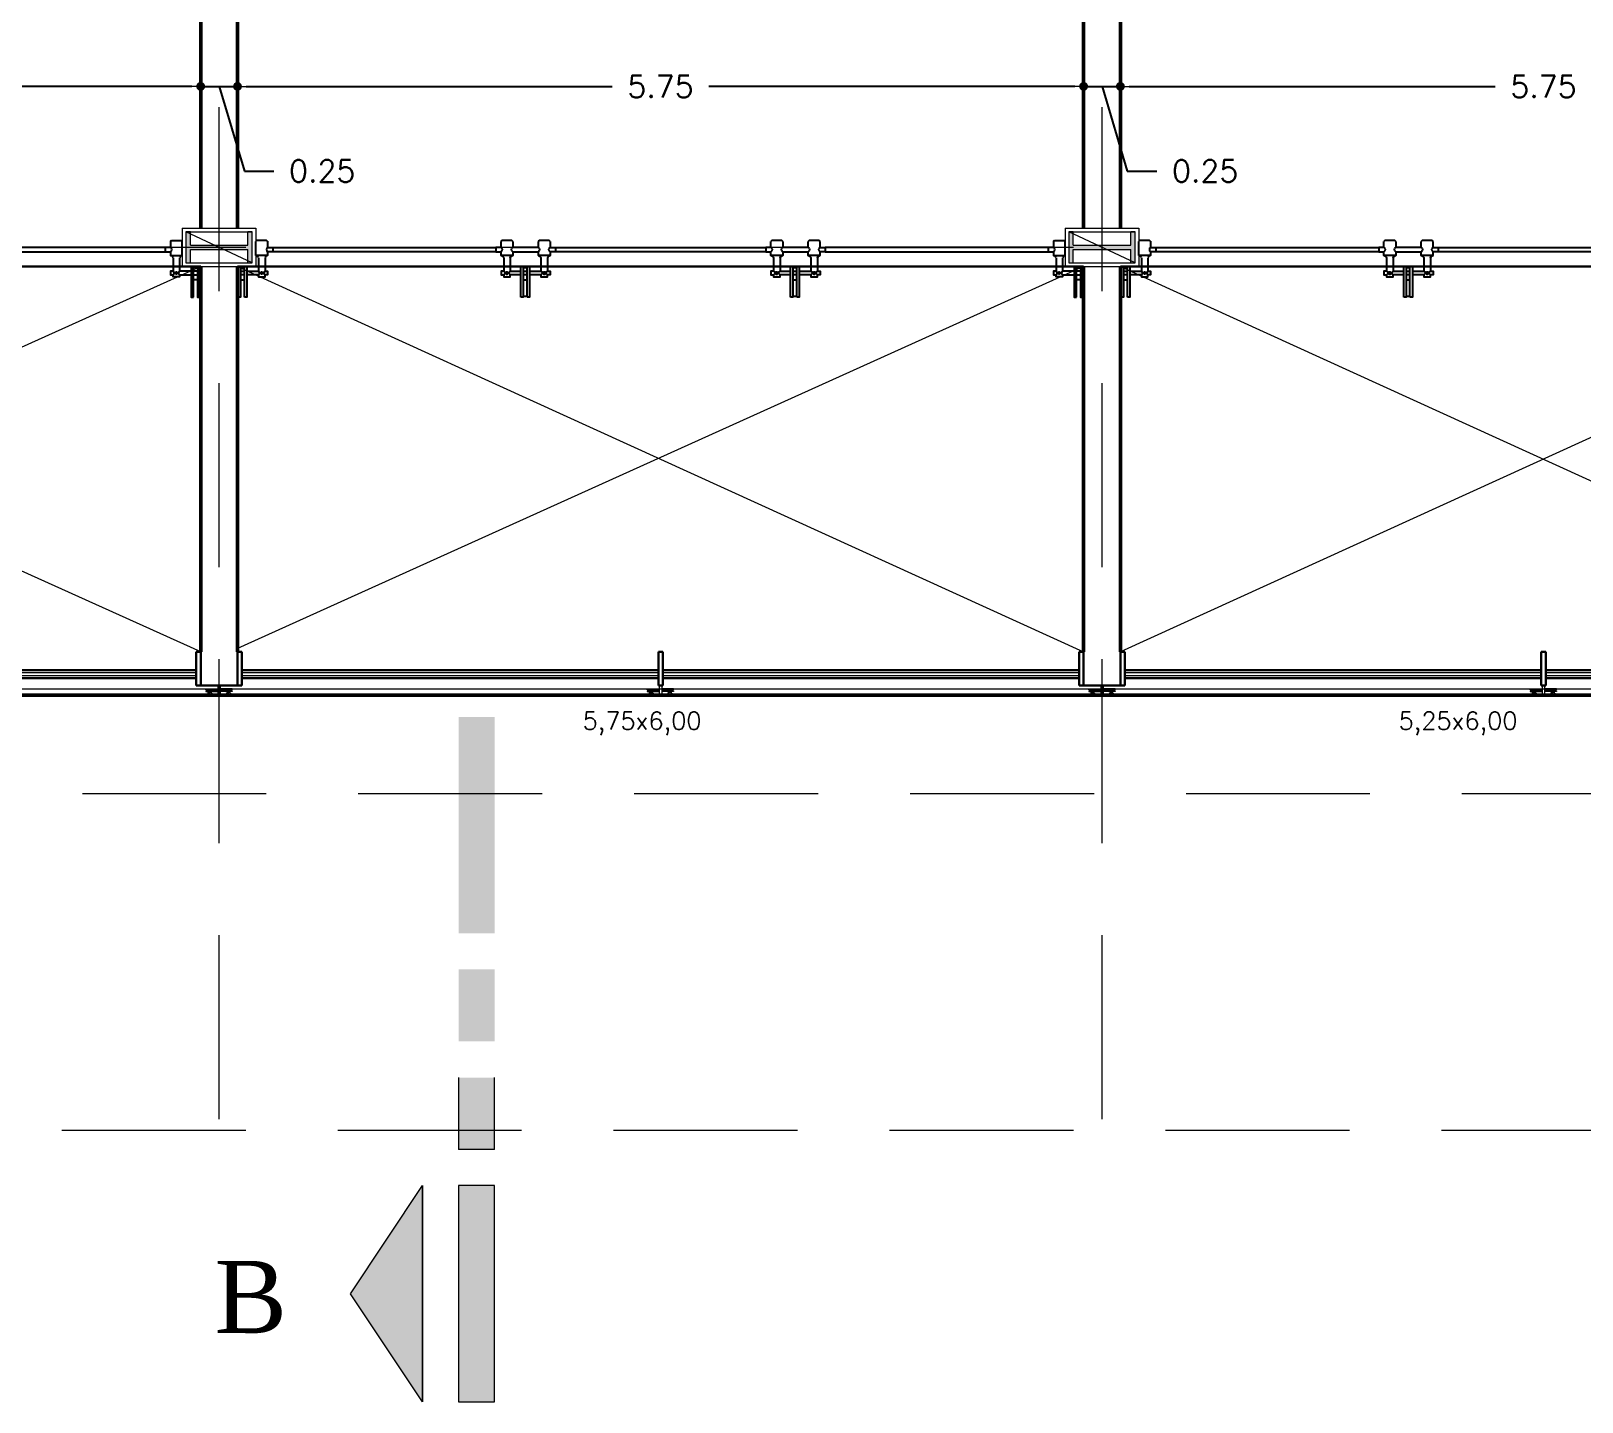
# Model space of a CAD drawing. Header units: millimetres. Extents: x 705 to 840, y 133 to 501.
# Drawn here: x 739.91 to 750.45, y 177.15 to 186.46 of the extents above; entities that cross this region are included whole.
import ezdxf

# ---------------------------------------------------------------- set-up
doc = ezdxf.new("R2010")
doc.units = ezdxf.units.MM
doc.header["$LTSCALE"] = 10
for name, pattern in [('ACAD_ISO03W100', [30, 12, -18]), ('BORDERX2', [3.5, 1, -0.5, 1, -0.5, 0, -0.5]), ('DASHED2', [0.375, 0.25, -0.125])]:
    doc.linetypes.add(name, pattern=pattern)
doc.layers.get('0').update_dxf_attribs({"color": 90})
for name, color, linetype, lineweight in [('CINZA', 252, 'Continuous', 13), ('HACHT', 90, 'Continuous', 9), ('linha estutura', 252, 'Continuous', 13), ('PAREDES 2', 50, 'Continuous', 50), ('Pilares', 16, 'Continuous', 20), ('pn 02', 16, 'Continuous', 20), ('PN-01', 90, 'Continuous', 13), ('PN-03', 180, 'Continuous', 30), ('recuos', 16, 'Continuous', 20), ('texto', 16, 'Continuous', 20)]:
    doc.layers.add(name, color=color, linetype=linetype, lineweight=lineweight)
for name, color, linetype in [('EJE', 5, 'ACAD_ISO03W100'), ('ESCALERA', 90, 'Continuous'), ('VIDRO', 140, 'Continuous')]:
    doc.layers.add(name, color=color, linetype=linetype)
doc.styles.get("Standard").update_dxf_attribs({"font": 'simplex.shx'})
doc.dimstyles.new('1-100', dxfattribs={"dimtxt": 0.15, "dimasz": 0.06, "dimexe": 0.2, "dimexo": 0.1, "dimgap": 0.1, "dimtad": 0, "dimzin": 0, "dimdsep": 46, "dimtxsty": 'Standard', "dimblk": 'DOT', "dimcen": 0.09, "dimclrd": 90, "dimclre": 90, "dimclrt": 16, "dimadec": 0, "dimazin": 0, "dimtfac": 1, "dimtofl": 0, "dimtmove": 0, "dimatfit": 3, "dimldrblk": 'DOT', "dimfxl": 0, "dimtolj": 1, "dimtzin": 0, "dimarcsym": 0})

# ---------------------------------------------------------------- blocks, each defined once
blk = doc.blocks.new('peitoril1')
at = {"layer": 'EJE', "linetype": 'BORDERX2', "ltscale": 0.001}
for points in [[(0.017, -0.032), (-0.01, -0.032)], [(-0.01, -0.058), (0.017, -0.058)]]:
    blk.add_lwpolyline(points, dxfattribs=at)
for centre in [(-0.127, -0.046), (0.128, -0.046)]:
    blk.add_circle(centre, 0.00762, dxfattribs=at)
at = {"layer": 'ESCALERA'}
for p, q in [((-0.087, 0.129), (0.087, 0.129)), ((0.087, 0.098), (-0.087, 0.098))]:
    blk.add_line(p, q, dxfattribs=at)
for points in [[(-0.167, 0.129), (-0.202, 0.129), (-0.202, 0.098), (-0.167, 0.098)], [(-0.166, 0.17), (-0.16, 0.176)], [(-0.166, 0.17), (-0.166, 0.129)], [(-0.16, 0.176), (-0.135, 0.176)], [(-0.135, 0.176), (-0.093, 0.176)], [(-0.093, 0.176), (-0.087, 0.17)], [(-0.087, 0.129), (-0.087, 0.17)], [(0.087, 0.17), (0.093, 0.176)], [(0.087, 0.17), (0.087, 0.129)], [(0.093, 0.176), (0.119, 0.176)], [(0.119, 0.176), (0.161, 0.176)], [(0.161, 0.176), (0.167, 0.17)], [(0.167, 0.129), (0.167, 0.17)], [(0.167, 0.129), (0.202, 0.129), (0.202, 0.098), (0.167, 0.098)], [(-0.166, 0.099), (-0.166, 0.073), (-0.135, 0.073)], [(-0.166, 0.073), (-0.087, 0.073), (-0.087, 0.098)], [(-0.149, 0.059), (-0.149, -0.032)], [(-0.104, 0.059), (-0.104, -0.032)], [(0.104, 0), (-0.104, 0)], [(0.087, 0.073), (0.167, 0.073), (0.167, 0.098)], [(0.087, 0.098), (0.087, 0.073), (0.119, 0.073)], [(0.104, 0.059), (0.104, -0.032)], [(0.149, 0.059), (0.149, -0.032)], [(-0.149, -0.032), (-0.167, -0.032), (-0.167, -0.058), (-0.149, -0.058)], [(-0.104, -0.058), (-0.104, -0.071), (-0.149, -0.071), (-0.149, -0.058)], [(-0.026, -0.032), (-0.104, -0.032)], [(-0.104, -0.058), (-0.026, -0.058)], [(0.017, -0.008), (-0.01, -0.008)], [(0.017, -0.092), (-0.01, -0.092)], [(0.104, -0.032), (0.033, -0.032)], [(0.033, -0.058), (0.105, -0.058)], [(0.149, -0.058), (0.149, -0.071), (0.105, -0.071), (0.105, -0.058)], [(0.149, -0.032), (0.167, -0.032), (0.167, -0.058), (0.149, -0.058)], [(0.017, -0.202), (-0.01, -0.202)]]:
    blk.add_lwpolyline(points, dxfattribs=at)
for points in [[(-0.01, -0.21), (-0.01, 0), (-0.026, 0), (-0.026, -0.21)], [(0.033, -0.21), (0.033, 0), (0.017, 0), (0.017, -0.21)]]:
    blk.add_lwpolyline(points, close=True, dxfattribs=at)
for centre, radius, start, end in [((-0.177, 0.114), 0.0183, 303.7221, 56.3197), ((-0.077, 0.114), 0.0183, 123.6803, 236.2779), ((0.077, 0.114), 0.0183, 303.7221, 56.3197), ((0.177, 0.114), 0.0183, 123.6803, 236.2779), ((-0.172, 0.049), 0.0247, 22.7593, 77.2542), ((-0.081, 0.048), 0.0255, 102.7579, 156.0181), ((0.082, 0.049), 0.0247, 22.7593, 77.2542), ((0.172, 0.048), 0.0255, 102.7579, 156.0181), ((-0.155, -0.045), 0.0142, 296.1431, 64.1119), ((-0.098, -0.045), 0.0142, 115.274, 244.6765), ((0.098, -0.045), 0.0142, 296.1431, 64.1119), ((0.155, -0.045), 0.0142, 115.274, 244.6765)]:
    blk.add_arc(centre, radius, start, end, dxfattribs=at)
blk = doc.blocks.new('_DOT')
at = {"color": 0, "linetype": 'ByBlock'}
blk.add_line((-0.5, 0), (-1, 0), dxfattribs=at)
at = {"color": 0, "linetype": 'ByBlock', "const_width": 0.5}
blk.add_lwpolyline([(-0.25, 0, 1), (0.25, 0, 1)], format="xyb", close=True, dxfattribs=at)
blk = doc.blocks.new('*D64')
at = {"layer": 'linha estutura', "color": 90, "lineweight": -2}
for p, q in [((735.316, 186.187), (735.316, 186.287)), ((735.376, 186.087), (737.862, 186.087)), ((741.006, 186.087), (738.519, 186.087)), ((741.066, 185.987), (741.066, 185.887))]:
    blk.add_line(p, q, dxfattribs=at)
at = {"layer": 'linha estutura', "color": 90, "lineweight": -2, "xscale": 0.06, "yscale": 0.06, "zscale": 0.06, "rotation": 180}
blk.add_blockref('_DOT', (735.316, 186.087), dxfattribs=at)
at = {"layer": 'linha estutura', "color": 90, "lineweight": -2, "xscale": 0.06, "yscale": 0.06, "zscale": 0.06}
blk.add_blockref('_DOT', (741.066, 186.087), dxfattribs=at)
at = {"layer": 'linha estutura', "color": 16, "insert": (738.191, 186.087), "char_height": 0.15, "attachment_point": 5}
blk.add_mtext('\\A1;5.75', dxfattribs=at)
blk = doc.blocks.new('*D65')
at = {"layer": 'linha estutura', "color": 90, "lineweight": -2}
for p, q in [((741.006, 186.087), (740.946, 186.087)), ((741.066, 186.087), (741.316, 186.087)), ((741.191, 186.087), (741.363, 185.512)), ((741.376, 186.087), (741.436, 186.087)), ((741.066, 185.987), (741.066, 185.887)), ((741.316, 185.987), (741.316, 185.887)), ((741.363, 185.512), (741.563, 185.512))]:
    blk.add_line(p, q, dxfattribs=at)
at = {"layer": 'linha estutura', "color": 90, "lineweight": -2, "xscale": 0.06, "yscale": 0.06, "zscale": 0.06}
blk.add_blockref('_DOT', (741.066, 186.087), dxfattribs=at)
at = {"layer": 'linha estutura', "color": 90, "lineweight": -2, "xscale": 0.06, "yscale": 0.06, "zscale": 0.06, "rotation": 180}
blk.add_blockref('_DOT', (741.316, 186.087), dxfattribs=at)
at = {"layer": 'linha estutura', "color": 16, "insert": (741.892, 185.512), "char_height": 0.15, "attachment_point": 5}
blk.add_mtext('\\A1;0.25', dxfattribs=at)
blk = doc.blocks.new('*D66')
at = {"layer": 'linha estutura', "color": 90, "lineweight": -2}
for p, q in [((741.376, 186.087), (743.862, 186.087)), ((747.006, 186.087), (744.519, 186.087)), ((741.316, 185.987), (741.316, 185.887)), ((747.066, 185.987), (747.066, 185.887))]:
    blk.add_line(p, q, dxfattribs=at)
at = {"layer": 'linha estutura', "color": 90, "lineweight": -2, "xscale": 0.06, "yscale": 0.06, "zscale": 0.06, "rotation": 180}
blk.add_blockref('_DOT', (741.316, 186.087), dxfattribs=at)
at = {"layer": 'linha estutura', "color": 90, "lineweight": -2, "xscale": 0.06, "yscale": 0.06, "zscale": 0.06}
blk.add_blockref('_DOT', (747.066, 186.087), dxfattribs=at)
at = {"layer": 'linha estutura', "color": 16, "insert": (744.191, 186.087), "char_height": 0.15, "attachment_point": 5}
blk.add_mtext('\\A1;5.75', dxfattribs=at)
blk = doc.blocks.new('*D67')
at = {"layer": 'linha estutura', "color": 90, "lineweight": -2}
for p, q in [((747.006, 186.087), (746.946, 186.087)), ((747.066, 186.087), (747.316, 186.087)), ((747.191, 186.087), (747.363, 185.512)), ((747.376, 186.087), (747.436, 186.087)), ((747.066, 185.987), (747.066, 185.887)), ((747.316, 185.987), (747.316, 185.887)), ((747.363, 185.512), (747.563, 185.512))]:
    blk.add_line(p, q, dxfattribs=at)
at = {"layer": 'linha estutura', "color": 90, "lineweight": -2, "xscale": 0.06, "yscale": 0.06, "zscale": 0.06}
blk.add_blockref('_DOT', (747.066, 186.087), dxfattribs=at)
at = {"layer": 'linha estutura', "color": 90, "lineweight": -2, "xscale": 0.06, "yscale": 0.06, "zscale": 0.06, "rotation": 180}
blk.add_blockref('_DOT', (747.316, 186.087), dxfattribs=at)
at = {"layer": 'linha estutura', "color": 16, "insert": (747.892, 185.512), "char_height": 0.15, "attachment_point": 5}
blk.add_mtext('\\A1;0.25', dxfattribs=at)
blk = doc.blocks.new('*D68')
at = {"layer": 'linha estutura', "color": 90, "lineweight": -2}
for p, q in [((753.066, 186.187), (753.066, 186.287)), ((747.376, 186.087), (749.862, 186.087)), ((753.006, 186.087), (750.519, 186.087)), ((747.316, 185.987), (747.316, 185.887))]:
    blk.add_line(p, q, dxfattribs=at)
at = {"layer": 'linha estutura', "color": 90, "lineweight": -2, "xscale": 0.06, "yscale": 0.06, "zscale": 0.06, "rotation": 180}
blk.add_blockref('_DOT', (747.316, 186.087), dxfattribs=at)
at = {"layer": 'linha estutura', "color": 90, "lineweight": -2, "xscale": 0.06, "yscale": 0.06, "zscale": 0.06}
blk.add_blockref('_DOT', (753.066, 186.087), dxfattribs=at)
at = {"layer": 'linha estutura', "color": 16, "insert": (750.191, 186.087), "char_height": 0.15, "attachment_point": 5}
blk.add_mtext('\\A1;5.75', dxfattribs=at)

msp = doc.modelspace()

# ---------------------------------------------------------------- hatches: boundary and pattern name
at = {"layer": 'Pilares'}
for points in [[(740.966, 185.099), (740.966, 184.889), (740.996, 184.889), (740.996, 184.979), (741.386, 184.979), (741.386, 184.889), (741.416, 184.889), (741.416, 185.099), (741.386, 185.099), (741.386, 185.009), (740.996, 185.009), (740.996, 185.099)], [(746.966, 185.099), (746.966, 184.889), (746.996, 184.889), (746.996, 184.979), (747.386, 184.979), (747.386, 184.889), (747.416, 184.889), (747.416, 185.099), (747.386, 185.099), (747.386, 185.009), (746.996, 185.009), (746.996, 185.099)]]:
    msp.add_hatch(color=256, dxfattribs=at).paths.add_polyline_path(points)
at = {"layer": 'PN-01', "ltscale": 0.05}
h = msp.add_hatch(color=256, dxfattribs=at)
h.paths.add_polyline_path([(742.083, 177.882), (742.573, 177.147), (742.573, 178.617)])
h.paths.add_polyline_path([(742.818, 178.617), (742.818, 177.147), (743.063, 177.147), (743.063, 178.617)])
h.paths.add_polyline_path([(742.818, 179.352), (742.818, 178.862), (743.063, 178.862), (743.063, 179.352)])
h.paths.add_polyline_path([(742.818, 180.087), (742.818, 179.597), (743.063, 179.597), (743.063, 180.087)])
h.paths.add_polyline_path([(742.818, 181.056), (742.818, 180.332), (743.063, 180.332), (743.063, 181.056)])
h.paths.add_polyline_path([(742.818, 181.802), (742.818, 181.056), (743.063, 181.056), (743.063, 181.802)])

# ---------------------------------------------------------------- linework, layer by layer
at = {"layer": 'CINZA'}
for p, q in [((741.036, 182.116), (738.206, 182.116)), ((741.036, 182.101), (738.206, 182.101)), ((741.036, 182.082), (738.206, 182.082)), ((741.036, 182.067), (738.206, 182.067)), ((744.176, 182.116), (741.346, 182.116)), ((744.176, 182.101), (741.346, 182.101)), ((744.176, 182.082), (741.346, 182.082)), ((744.176, 182.067), (741.346, 182.067)), ((747.036, 182.116), (744.206, 182.116)), ((747.036, 182.101), (744.206, 182.101)), ((747.036, 182.082), (744.206, 182.082)), ((747.036, 182.067), (744.206, 182.067)), ((750.176, 182.116), (747.346, 182.116)), ((750.176, 182.101), (747.346, 182.101)), ((750.176, 182.082), (747.346, 182.082)), ((750.176, 182.067), (747.346, 182.067)), ((752.536, 182.116), (750.206, 182.116)), ((752.536, 182.101), (750.206, 182.101)), ((752.536, 182.082), (750.206, 182.082)), ((752.536, 182.067), (750.206, 182.067))]:
    msp.add_line(p, q, dxfattribs=at)
at = {"layer": 'EJE', "linetype": 'BORDERX2', "ltscale": 0.001}
for points in [[(741.045, 184.832), (741.018, 184.832)], [(741.018, 184.806), (741.045, 184.806)], [(741.337, 184.832), (741.364, 184.832)], [(741.364, 184.806), (741.337, 184.806)], [(747.045, 184.832), (747.018, 184.832)], [(747.018, 184.806), (747.045, 184.806)], [(747.337, 184.832), (747.364, 184.832)], [(747.364, 184.806), (747.337, 184.806)]]:
    msp.add_lwpolyline(points, dxfattribs=at)
for centre in [(740.9, 184.819), (741.481, 184.819), (746.9, 184.819), (747.481, 184.819)]:
    msp.add_circle(centre, 0.00762, dxfattribs=at)
at = {"layer": 'ESCALERA'}
for p, q in [((740.825, 184.993), (739.31, 184.993)), ((741.556, 184.993), (743.072, 184.993)), ((743.476, 184.993), (744.905, 184.993)), ((746.825, 184.993), (745.31, 184.993)), ((747.556, 184.993), (749.072, 184.993)), ((749.476, 184.993), (750.905, 184.993)), ((739.31, 184.963), (740.825, 184.963)), ((743.072, 184.963), (741.556, 184.963)), ((744.905, 184.963), (743.476, 184.963)), ((745.31, 184.963), (746.825, 184.963)), ((749.072, 184.963), (747.556, 184.963)), ((750.905, 184.963), (749.476, 184.963))]:
    msp.add_line(p, q, dxfattribs=at)
for points in [[(740.861, 184.993), (740.825, 184.993), (740.825, 184.963), (740.861, 184.963)], [(740.861, 185.035), (740.868, 185.04)], [(740.861, 185.035), (740.861, 184.993)], [(740.868, 185.04), (740.893, 185.04)], [(740.893, 185.04), (740.935, 185.04)], [(740.941, 184.938), (740.941, 185.034)], [(741.441, 184.938), (741.441, 185.034)], [(741.489, 185.04), (741.447, 185.04)], [(741.514, 185.04), (741.489, 185.04)], [(741.52, 185.035), (741.514, 185.04)], [(741.52, 185.035), (741.52, 184.993)], [(741.521, 184.993), (741.556, 184.993), (741.556, 184.963), (741.521, 184.963)], [(746.861, 184.993), (746.825, 184.993), (746.825, 184.963), (746.861, 184.963)], [(746.861, 185.035), (746.868, 185.04)], [(746.861, 185.035), (746.861, 184.993)], [(746.868, 185.04), (746.893, 185.04)], [(746.893, 185.04), (746.935, 185.04)], [(746.941, 184.938), (746.941, 185.034)], [(747.441, 184.938), (747.441, 185.034)], [(747.489, 185.04), (747.447, 185.04)], [(747.514, 185.04), (747.489, 185.04)], [(747.52, 185.035), (747.514, 185.04)], [(747.52, 185.035), (747.52, 184.993)], [(747.521, 184.993), (747.556, 184.993), (747.556, 184.963), (747.521, 184.963)], [(740.861, 184.963), (740.861, 184.938), (740.893, 184.938)], [(740.861, 184.938), (740.941, 184.938)], [(740.879, 184.923), (740.879, 184.832)], [(740.923, 184.923), (740.923, 184.832)], [(741.52, 184.938), (741.441, 184.938)], [(741.459, 184.923), (741.459, 184.832)], [(741.52, 184.963), (741.52, 184.938), (741.489, 184.938)], [(741.503, 184.923), (741.503, 184.832)], [(746.861, 184.963), (746.861, 184.938), (746.893, 184.938)], [(746.861, 184.938), (746.941, 184.938)], [(746.879, 184.923), (746.879, 184.832)], [(746.923, 184.923), (746.923, 184.832)], [(747.52, 184.938), (747.441, 184.938)], [(747.459, 184.923), (747.459, 184.832)], [(747.52, 184.963), (747.52, 184.938), (747.489, 184.938)], [(747.503, 184.923), (747.503, 184.832)], [(740.879, 184.832), (740.861, 184.832), (740.861, 184.806), (740.879, 184.806)], [(740.923, 184.806), (740.923, 184.794), (740.879, 184.794), (740.879, 184.806)], [(741.002, 184.832), (740.923, 184.832)], [(740.923, 184.806), (741.002, 184.806)], [(741.045, 184.857), (741.018, 184.857)], [(741.045, 184.772), (741.018, 184.772)], [(741.337, 184.857), (741.364, 184.857)], [(741.337, 184.772), (741.364, 184.772)], [(741.38, 184.832), (741.459, 184.832)], [(741.459, 184.806), (741.38, 184.806)], [(741.459, 184.806), (741.459, 184.794), (741.503, 184.794), (741.503, 184.806)], [(741.503, 184.832), (741.521, 184.832), (741.521, 184.806), (741.503, 184.806)], [(746.879, 184.832), (746.861, 184.832), (746.861, 184.806), (746.879, 184.806)], [(746.923, 184.806), (746.923, 184.794), (746.879, 184.794), (746.879, 184.806)], [(747.002, 184.832), (746.923, 184.832)], [(746.923, 184.806), (747.002, 184.806)], [(747.045, 184.857), (747.018, 184.857)], [(747.045, 184.772), (747.018, 184.772)], [(747.337, 184.857), (747.364, 184.857)], [(747.337, 184.772), (747.364, 184.772)], [(747.38, 184.832), (747.459, 184.832)], [(747.459, 184.806), (747.38, 184.806)], [(747.459, 184.806), (747.459, 184.794), (747.503, 184.794), (747.503, 184.806)], [(747.503, 184.832), (747.521, 184.832), (747.521, 184.806), (747.503, 184.806)]]:
    msp.add_lwpolyline(points, dxfattribs=at)
for points in [[(741.018, 184.655), (741.018, 184.864), (741.002, 184.864), (741.002, 184.655)], [(741.061, 184.655), (741.061, 184.864), (741.045, 184.864), (741.045, 184.655)], [(741.321, 184.655), (741.321, 184.864), (741.337, 184.864), (741.337, 184.655)], [(741.364, 184.655), (741.364, 184.864), (741.38, 184.864), (741.38, 184.655)], [(747.018, 184.655), (747.018, 184.864), (747.002, 184.864), (747.002, 184.655)], [(747.061, 184.655), (747.061, 184.864), (747.045, 184.864), (747.045, 184.655)], [(747.321, 184.655), (747.321, 184.864), (747.337, 184.864), (747.337, 184.655)], [(747.364, 184.655), (747.364, 184.864), (747.38, 184.864), (747.38, 184.655)]]:
    msp.add_lwpolyline(points, close=True, dxfattribs=at)
for centre, radius, start, end in [((740.851, 184.978), 0.0183, 303.7221, 56.3197), ((741.531, 184.978), 0.0183, 123.6803, 236.2779), ((746.851, 184.978), 0.0183, 303.7221, 56.3197), ((747.531, 184.978), 0.0183, 123.6803, 236.2779), ((740.856, 184.914), 0.0247, 22.7593, 77.2542), ((740.947, 184.913), 0.0255, 102.7579, 156.0181), ((741.435, 184.913), 0.0255, 23.9819, 77.2421), ((741.526, 184.914), 0.0247, 102.7458, 157.2407), ((746.856, 184.914), 0.0247, 22.7593, 77.2542), ((746.947, 184.913), 0.0255, 102.7579, 156.0181), ((747.435, 184.913), 0.0255, 23.9819, 77.2421), ((747.526, 184.914), 0.0247, 102.7458, 157.2407), ((740.872, 184.819), 0.0142, 296.1431, 64.1119), ((740.929, 184.819), 0.0142, 115.274, 244.6765), ((741.452, 184.819), 0.0142, 295.3235, 64.726), ((741.509, 184.819), 0.0142, 115.8881, 243.8569), ((746.872, 184.819), 0.0142, 296.1431, 64.1119), ((746.929, 184.819), 0.0142, 115.274, 244.6765), ((747.452, 184.819), 0.0142, 295.3235, 64.726), ((747.509, 184.819), 0.0142, 115.8881, 243.8569)]:
    msp.add_arc(centre, radius, start, end, dxfattribs=at)
at = {"layer": 'HACHT'}
for p, q in [((741.036, 182.122), (738.206, 182.122)), ((741.036, 182.062), (738.206, 182.062)), ((744.176, 182.122), (741.346, 182.122)), ((744.176, 182.062), (741.346, 182.062)), ((747.036, 182.122), (744.206, 182.122)), ((747.036, 182.062), (744.206, 182.062)), ((750.176, 182.122), (747.346, 182.122)), ((750.176, 182.062), (747.346, 182.062)), ((752.536, 182.122), (750.206, 182.122)), ((752.536, 182.062), (750.206, 182.062)), ((741.199, 181.956), (741.182, 181.956)), ((741.182, 181.956), (741.199, 181.956)), ((744.199, 181.956), (744.182, 181.956)), ((747.199, 181.956), (747.182, 181.956)), ((747.182, 181.956), (747.199, 181.956)), ((750.199, 181.956), (750.182, 181.956))]:
    msp.add_line(p, q, dxfattribs=at)
at = {"layer": 'linha estutura', "linetype": 'DASHED2', "ltscale": 0.5}
for p, q in [((741.191, 179.07), (741.191, 208.223)), ((747.191, 179.07), (747.191, 208.223)), ((723.247, 184.994), (770.918, 184.994)), ((723.247, 178.994), (770.918, 178.994))]:
    msp.add_line(p, q, dxfattribs=at)
at = {"layer": 'PAREDES 2'}
for p, q in [((741.066, 192.869), (741.066, 185.124)), ((741.316, 192.869), (741.316, 185.124)), ((747.066, 185.124), (747.066, 188.969)), ((747.316, 185.124), (747.316, 188.969)), ((741.066, 184.864), (741.066, 182.244)), ((741.316, 184.864), (741.316, 182.244)), ((747.066, 182.244), (747.066, 184.864)), ((747.316, 182.244), (747.316, 184.864))]:
    msp.add_line(p, q, dxfattribs=at)
at = {"layer": 'Pilares'}
for p, q in [((740.941, 185.124), (740.941, 184.864)), ((740.941, 185.124), (741.441, 185.124)), ((740.966, 185.099), (741.416, 185.099)), ((741.416, 184.889), (740.966, 185.099)), ((741.441, 185.124), (741.441, 184.864)), ((746.941, 185.124), (746.941, 184.864)), ((746.941, 185.124), (747.441, 185.124)), ((746.966, 185.099), (747.416, 185.099)), ((747.416, 184.889), (746.966, 185.099)), ((747.441, 185.124), (747.441, 184.864)), ((740.966, 184.889), (741.416, 184.889)), ((746.966, 184.889), (747.416, 184.889)), ((740.941, 184.864), (741.441, 184.864)), ((746.941, 184.864), (747.441, 184.864))]:
    msp.add_line(p, q, dxfattribs=at)
at = {"layer": 'Pilares', "linetype": 'Continuous'}
for p, q in [((740.996, 185.009), (740.996, 185.099)), ((741.386, 185.009), (741.386, 185.099)), ((746.996, 185.009), (746.996, 185.099)), ((747.386, 185.009), (747.386, 185.099)), ((740.996, 185.009), (741.386, 185.009)), ((740.996, 184.889), (740.996, 184.979)), ((740.996, 184.979), (741.386, 184.979)), ((741.386, 184.889), (741.386, 184.979)), ((746.996, 185.009), (747.386, 185.009)), ((746.996, 184.889), (746.996, 184.979)), ((746.996, 184.979), (747.386, 184.979)), ((747.386, 184.889), (747.386, 184.979))]:
    msp.add_line(p, q, dxfattribs=at)
for points in [[(740.996, 185.099), (740.966, 185.099), (740.966, 184.889), (740.996, 184.889)], [(741.386, 184.889), (741.416, 184.889), (741.416, 185.099), (741.386, 185.099)], [(746.996, 185.099), (746.966, 185.099), (746.966, 184.889), (746.996, 184.889)], [(747.386, 184.889), (747.416, 184.889), (747.416, 185.099), (747.386, 185.099)]]:
    msp.add_lwpolyline(points, dxfattribs=at)
at = {"layer": 'pn 02'}
for p, q in [((742.818, 179.352), (742.818, 178.862)), ((743.063, 178.862), (743.063, 179.352)), ((743.063, 178.862), (742.818, 178.862)), ((742.573, 178.617), (742.573, 177.147)), ((742.818, 178.617), (742.818, 177.147)), ((743.063, 178.617), (742.818, 178.617)), ((743.063, 177.147), (743.063, 178.617)), ((742.818, 177.147), (743.063, 177.147))]:
    msp.add_line(p, q, dxfattribs=at)
at = {"layer": 'pn 02', "ltscale": 0.05}
for q in [(742.573, 178.617), (742.573, 178.617), (742.083, 177.882)]:
    msp.add_line((742.573, 177.147), q, dxfattribs=at)
at = {"layer": 'PN-01'}
for p, q in [((741.066, 182.244), (735.266, 184.864)), ((741.066, 184.864), (735.266, 182.244)), ((747.066, 184.864), (741.316, 182.267)), ((741.316, 184.864), (747.066, 182.244)), ((753.066, 184.864), (747.316, 182.244)), ((747.316, 184.864), (753.066, 182.244)), ((726.191, 181.993), (752.566, 181.993)), ((741.101, 181.993), (741.182, 181.993)), ((741.101, 181.986), (741.101, 181.993)), ((741.101, 181.986), (741.111, 181.986)), ((741.101, 181.98), (741.182, 181.98)), ((741.101, 181.98), (741.101, 181.974)), ((741.101, 181.974), (741.182, 181.974)), ((741.111, 181.986), (741.144, 181.986)), ((741.119, 181.965), (741.112, 181.961)), ((741.112, 181.961), (741.112, 181.956)), ((741.113, 181.98), (741.113, 181.974)), ((741.119, 181.986), (741.115, 181.98)), ((741.116, 181.982), (741.139, 181.982)), ((741.117, 181.983), (741.138, 181.983)), ((741.118, 181.985), (741.137, 181.985)), ((741.119, 181.974), (741.119, 181.965)), ((741.124, 181.951), (741.121, 181.946)), ((741.125, 181.951), (741.122, 181.946)), ((741.124, 181.956), (741.124, 181.951)), ((741.125, 181.956), (741.125, 181.951)), ((741.126, 181.98), (741.126, 181.946)), ((741.126, 181.98), (741.126, 181.946)), ((741.128, 181.98), (741.128, 181.941)), ((741.129, 181.98), (741.129, 181.946)), ((741.131, 181.956), (741.131, 181.951)), ((741.131, 181.951), (741.133, 181.946)), ((741.132, 181.956), (741.132, 181.951)), ((741.132, 181.951), (741.134, 181.946)), ((741.136, 181.986), (741.14, 181.98)), ((741.136, 181.974), (741.136, 181.965)), ((741.136, 181.965), (741.143, 181.961)), ((741.143, 181.98), (741.143, 181.974)), ((741.143, 181.961), (741.143, 181.956)), ((741.144, 181.986), (741.182, 181.986)), ((741.157, 181.986), (741.157, 181.993)), ((741.157, 181.98), (741.157, 181.974)), ((741.182, 182.016), (741.182, 181.956)), ((741.182, 182.016), (741.182, 181.956)), ((741.182, 182.016), (741.182, 181.956)), ((741.199, 182.016), (741.199, 181.956)), ((741.28, 181.993), (741.199, 181.993)), ((741.237, 181.986), (741.199, 181.986)), ((741.28, 181.98), (741.199, 181.98)), ((741.28, 181.974), (741.199, 181.974)), ((741.225, 181.986), (741.225, 181.993)), ((741.225, 181.98), (741.225, 181.974)), ((741.271, 181.986), (741.237, 181.986)), ((741.239, 181.98), (741.239, 181.974)), ((741.246, 181.965), (741.239, 181.961)), ((741.239, 181.961), (741.239, 181.956)), ((741.246, 181.986), (741.242, 181.98)), ((741.265, 181.982), (741.243, 181.982)), ((741.264, 181.985), (741.244, 181.985)), ((741.265, 181.983), (741.244, 181.983)), ((741.246, 181.974), (741.246, 181.965)), ((741.25, 181.951), (741.247, 181.946)), ((741.251, 181.951), (741.249, 181.946)), ((741.25, 181.956), (741.25, 181.951)), ((741.251, 181.956), (741.251, 181.951)), ((741.253, 181.98), (741.253, 181.946)), ((741.254, 181.98), (741.254, 181.941)), ((741.255, 181.98), (741.255, 181.946)), ((741.255, 181.98), (741.255, 181.946)), ((741.257, 181.956), (741.257, 181.951)), ((741.257, 181.951), (741.259, 181.946)), ((741.258, 181.956), (741.258, 181.951)), ((741.258, 181.951), (741.261, 181.946)), ((741.263, 181.986), (741.267, 181.98)), ((741.263, 181.974), (741.263, 181.965)), ((741.263, 181.965), (741.27, 181.961)), ((741.269, 181.98), (741.269, 181.974)), ((741.27, 181.961), (741.27, 181.956)), ((741.28, 181.986), (741.271, 181.986)), ((741.28, 181.986), (741.28, 181.993)), ((741.28, 181.98), (741.28, 181.974)), ((744.101, 181.986), (744.101, 181.993)), ((744.101, 181.993), (744.182, 181.993)), ((744.101, 181.986), (744.111, 181.986)), ((744.101, 181.98), (744.101, 181.974)), ((744.101, 181.98), (744.182, 181.98)), ((744.101, 181.974), (744.182, 181.974)), ((744.111, 181.986), (744.144, 181.986)), ((744.119, 181.965), (744.112, 181.961)), ((744.112, 181.961), (744.112, 181.956)), ((744.113, 181.98), (744.113, 181.974)), ((744.119, 181.986), (744.115, 181.98)), ((744.116, 181.982), (744.139, 181.982)), ((744.117, 181.983), (744.138, 181.983)), ((744.118, 181.985), (744.137, 181.985)), ((744.119, 181.974), (744.119, 181.965)), ((744.124, 181.951), (744.121, 181.946)), ((744.125, 181.951), (744.122, 181.946)), ((744.124, 181.956), (744.124, 181.951)), ((744.125, 181.956), (744.125, 181.951)), ((744.126, 181.98), (744.126, 181.946)), ((744.126, 181.98), (744.126, 181.946)), ((744.128, 181.98), (744.128, 181.941)), ((744.129, 181.98), (744.129, 181.946)), ((744.131, 181.956), (744.131, 181.951)), ((744.131, 181.951), (744.133, 181.946)), ((744.132, 181.956), (744.132, 181.951)), ((744.132, 181.951), (744.134, 181.946)), ((744.136, 181.986), (744.14, 181.98)), ((744.136, 181.974), (744.136, 181.965)), ((744.136, 181.965), (744.143, 181.961)), ((744.143, 181.98), (744.143, 181.974)), ((744.143, 181.961), (744.143, 181.956)), ((744.144, 181.986), (744.182, 181.986)), ((744.157, 181.986), (744.157, 181.993)), ((744.157, 181.98), (744.157, 181.974)), ((744.182, 182.016), (744.182, 181.956)), ((744.199, 182.016), (744.199, 181.956)), ((744.28, 181.993), (744.199, 181.993)), ((744.237, 181.986), (744.199, 181.986)), ((744.28, 181.98), (744.199, 181.98)), ((744.28, 181.974), (744.199, 181.974)), ((744.225, 181.986), (744.225, 181.993)), ((744.225, 181.98), (744.225, 181.974)), ((744.271, 181.986), (744.237, 181.986)), ((744.239, 181.98), (744.239, 181.974)), ((744.246, 181.965), (744.239, 181.961)), ((744.239, 181.961), (744.239, 181.956)), ((744.246, 181.986), (744.242, 181.98)), ((744.265, 181.982), (744.243, 181.982)), ((744.264, 181.985), (744.244, 181.985)), ((744.265, 181.983), (744.244, 181.983)), ((744.246, 181.974), (744.246, 181.965)), ((744.25, 181.951), (744.247, 181.946)), ((744.251, 181.951), (744.249, 181.946)), ((744.25, 181.956), (744.25, 181.951)), ((744.251, 181.956), (744.251, 181.951)), ((744.253, 181.98), (744.253, 181.946)), ((744.254, 181.98), (744.254, 181.941)), ((744.255, 181.98), (744.255, 181.946)), ((744.255, 181.98), (744.255, 181.946)), ((744.257, 181.956), (744.257, 181.951)), ((744.257, 181.951), (744.259, 181.946)), ((744.258, 181.956), (744.258, 181.951)), ((744.258, 181.951), (744.261, 181.946)), ((744.263, 181.986), (744.267, 181.98)), ((744.263, 181.974), (744.263, 181.965)), ((744.263, 181.965), (744.27, 181.961)), ((744.269, 181.98), (744.269, 181.974)), ((744.27, 181.961), (744.27, 181.956)), ((744.28, 181.986), (744.271, 181.986)), ((744.28, 181.986), (744.28, 181.993)), ((744.28, 181.98), (744.28, 181.974)), ((747.101, 181.993), (747.182, 181.993)), ((747.101, 181.986), (747.101, 181.993)), ((747.101, 181.986), (747.111, 181.986)), ((747.101, 181.98), (747.182, 181.98)), ((747.101, 181.98), (747.101, 181.974)), ((747.101, 181.974), (747.182, 181.974)), ((747.111, 181.986), (747.144, 181.986)), ((747.119, 181.965), (747.112, 181.961)), ((747.112, 181.961), (747.112, 181.956)), ((747.113, 181.98), (747.113, 181.974)), ((747.119, 181.986), (747.115, 181.98)), ((747.116, 181.982), (747.139, 181.982)), ((747.117, 181.983), (747.138, 181.983)), ((747.118, 181.985), (747.137, 181.985)), ((747.119, 181.974), (747.119, 181.965)), ((747.124, 181.951), (747.121, 181.946)), ((747.125, 181.951), (747.122, 181.946)), ((747.124, 181.956), (747.124, 181.951)), ((747.125, 181.956), (747.125, 181.951)), ((747.126, 181.98), (747.126, 181.946)), ((747.126, 181.98), (747.126, 181.946)), ((747.128, 181.98), (747.128, 181.941)), ((747.129, 181.98), (747.129, 181.946)), ((747.131, 181.956), (747.131, 181.951)), ((747.131, 181.951), (747.133, 181.946)), ((747.132, 181.956), (747.132, 181.951)), ((747.132, 181.951), (747.134, 181.946)), ((747.136, 181.986), (747.14, 181.98)), ((747.136, 181.974), (747.136, 181.965)), ((747.136, 181.965), (747.143, 181.961)), ((747.143, 181.98), (747.143, 181.974)), ((747.143, 181.961), (747.143, 181.956)), ((747.144, 181.986), (747.182, 181.986)), ((747.157, 181.986), (747.157, 181.993)), ((747.157, 181.98), (747.157, 181.974)), ((747.182, 182.016), (747.182, 181.956)), ((747.182, 182.016), (747.182, 181.956)), ((747.182, 182.016), (747.182, 181.956)), ((747.199, 182.016), (747.199, 181.956)), ((747.28, 181.993), (747.199, 181.993)), ((747.237, 181.986), (747.199, 181.986)), ((747.28, 181.98), (747.199, 181.98)), ((747.28, 181.974), (747.199, 181.974)), ((747.225, 181.986), (747.225, 181.993)), ((747.225, 181.98), (747.225, 181.974)), ((747.271, 181.986), (747.237, 181.986)), ((747.239, 181.98), (747.239, 181.974)), ((747.246, 181.965), (747.239, 181.961)), ((747.239, 181.961), (747.239, 181.956)), ((747.246, 181.986), (747.242, 181.98)), ((747.265, 181.982), (747.243, 181.982)), ((747.264, 181.985), (747.244, 181.985)), ((747.265, 181.983), (747.244, 181.983)), ((747.246, 181.974), (747.246, 181.965)), ((747.25, 181.951), (747.247, 181.946)), ((747.251, 181.951), (747.249, 181.946)), ((747.25, 181.956), (747.25, 181.951)), ((747.251, 181.956), (747.251, 181.951)), ((747.253, 181.98), (747.253, 181.946)), ((747.254, 181.98), (747.254, 181.941)), ((747.255, 181.98), (747.255, 181.946)), ((747.255, 181.98), (747.255, 181.946)), ((747.257, 181.956), (747.257, 181.951)), ((747.257, 181.951), (747.259, 181.946)), ((747.258, 181.956), (747.258, 181.951)), ((747.258, 181.951), (747.261, 181.946)), ((747.263, 181.986), (747.267, 181.98)), ((747.263, 181.974), (747.263, 181.965)), ((747.263, 181.965), (747.27, 181.961)), ((747.269, 181.98), (747.269, 181.974)), ((747.27, 181.961), (747.27, 181.956)), ((747.28, 181.986), (747.271, 181.986)), ((747.28, 181.986), (747.28, 181.993)), ((747.28, 181.98), (747.28, 181.974)), ((750.101, 181.986), (750.101, 181.993)), ((750.101, 181.993), (750.182, 181.993)), ((750.101, 181.986), (750.111, 181.986)), ((750.101, 181.98), (750.101, 181.974)), ((750.101, 181.98), (750.182, 181.98)), ((750.101, 181.974), (750.182, 181.974)), ((750.111, 181.986), (750.144, 181.986)), ((750.119, 181.965), (750.112, 181.961)), ((750.112, 181.961), (750.112, 181.956)), ((750.113, 181.98), (750.113, 181.974)), ((750.119, 181.986), (750.115, 181.98)), ((750.116, 181.982), (750.139, 181.982)), ((750.117, 181.983), (750.138, 181.983)), ((750.118, 181.985), (750.137, 181.985)), ((750.119, 181.974), (750.119, 181.965)), ((750.124, 181.951), (750.121, 181.946)), ((750.125, 181.951), (750.122, 181.946)), ((750.124, 181.956), (750.124, 181.951)), ((750.125, 181.956), (750.125, 181.951)), ((750.126, 181.98), (750.126, 181.946)), ((750.126, 181.98), (750.126, 181.946)), ((750.128, 181.98), (750.128, 181.941)), ((750.129, 181.98), (750.129, 181.946)), ((750.131, 181.956), (750.131, 181.951)), ((750.131, 181.951), (750.133, 181.946)), ((750.132, 181.956), (750.132, 181.951)), ((750.132, 181.951), (750.134, 181.946)), ((750.136, 181.986), (750.14, 181.98)), ((750.136, 181.974), (750.136, 181.965)), ((750.136, 181.965), (750.143, 181.961)), ((750.143, 181.98), (750.143, 181.974)), ((750.143, 181.961), (750.143, 181.956)), ((750.144, 181.986), (750.182, 181.986)), ((750.157, 181.986), (750.157, 181.993)), ((750.157, 181.98), (750.157, 181.974)), ((750.182, 182.016), (750.182, 181.956)), ((750.199, 182.016), (750.199, 181.956)), ((750.28, 181.993), (750.199, 181.993)), ((750.237, 181.986), (750.199, 181.986)), ((750.28, 181.98), (750.199, 181.98)), ((750.28, 181.974), (750.199, 181.974)), ((750.225, 181.986), (750.225, 181.993)), ((750.225, 181.98), (750.225, 181.974)), ((750.271, 181.986), (750.237, 181.986)), ((750.239, 181.98), (750.239, 181.974)), ((750.246, 181.965), (750.239, 181.961)), ((750.239, 181.961), (750.239, 181.956)), ((750.246, 181.986), (750.242, 181.98)), ((750.265, 181.982), (750.243, 181.982)), ((750.264, 181.985), (750.244, 181.985)), ((750.265, 181.983), (750.244, 181.983)), ((750.246, 181.974), (750.246, 181.965)), ((750.25, 181.951), (750.247, 181.946)), ((750.251, 181.951), (750.249, 181.946)), ((750.25, 181.956), (750.25, 181.951)), ((750.251, 181.956), (750.251, 181.951)), ((750.253, 181.98), (750.253, 181.946)), ((750.254, 181.98), (750.254, 181.941)), ((750.255, 181.98), (750.255, 181.946)), ((750.255, 181.98), (750.255, 181.946)), ((750.257, 181.956), (750.257, 181.951)), ((750.257, 181.951), (750.259, 181.946)), ((750.258, 181.956), (750.258, 181.951)), ((750.258, 181.951), (750.261, 181.946)), ((750.263, 181.986), (750.267, 181.98)), ((750.263, 181.974), (750.263, 181.965)), ((750.263, 181.965), (750.27, 181.961)), ((750.269, 181.98), (750.269, 181.974)), ((750.27, 181.961), (750.27, 181.956)), ((750.28, 181.986), (750.271, 181.986)), ((750.28, 181.986), (750.28, 181.993)), ((750.28, 181.98), (750.28, 181.974))]:
    msp.add_line(p, q, dxfattribs=at)
at = {"layer": 'PN-01', "ltscale": 0.05}
msp.add_line((742.083, 177.882), (742.573, 178.617), dxfattribs=at)
at = {"layer": 'PN-03', "ltscale": 0.1}
for p, q in [((735.441, 184.864), (741.066, 184.864)), ((741.316, 184.864), (747.066, 184.864)), ((741.441, 184.864), (747.066, 184.864)), ((747.316, 184.864), (753.066, 184.864)), ((747.441, 184.864), (753.066, 184.864))]:
    msp.add_line(p, q, dxfattribs=at)
at = {"layer": 'PN-03'}
for p, q in [((741.036, 182.244), (741.066, 182.244)), ((741.036, 182.244), (741.036, 182.016)), ((741.066, 182.244), (741.066, 182.016)), ((741.346, 182.244), (741.316, 182.244)), ((741.316, 182.244), (741.316, 182.016)), ((741.346, 182.244), (741.346, 182.016)), ((744.206, 182.244), (744.176, 182.244)), ((744.176, 182.244), (744.176, 182.016)), ((744.206, 182.244), (744.206, 182.016)), ((747.036, 182.244), (747.066, 182.244)), ((747.036, 182.244), (747.036, 182.016)), ((747.066, 182.244), (747.066, 182.016)), ((747.346, 182.244), (747.316, 182.244)), ((747.316, 182.244), (747.316, 182.016)), ((747.346, 182.244), (747.346, 182.016)), ((750.206, 182.244), (750.176, 182.244)), ((750.176, 182.244), (750.176, 182.016)), ((750.206, 182.244), (750.206, 182.016)), ((741.036, 182.016), (741.066, 182.016)), ((741.066, 182.016), (741.191, 182.016)), ((741.316, 182.016), (741.191, 182.016)), ((741.346, 182.016), (741.316, 182.016)), ((744.206, 182.016), (744.176, 182.016)), ((747.036, 182.016), (747.066, 182.016)), ((747.066, 182.016), (747.191, 182.016)), ((747.316, 182.016), (747.191, 182.016)), ((747.346, 182.016), (747.316, 182.016)), ((750.206, 182.016), (750.176, 182.016))]:
    msp.add_line(p, q, dxfattribs=at)
at = {"layer": 'recuos', "linetype": 'DASHED2', "ltscale": 0.5}
msp.add_line((712.137, 181.283), (784.918, 181.283), dxfattribs=at)
at = {"layer": 'VIDRO'}
for p, q in [((726.142, 181.946), (752.566, 181.946)), ((726.152, 181.956), (752.566, 181.956))]:
    msp.add_line(p, q, dxfattribs=at)

# ---------------------------------------------------------------- block references
at = {"layer": 'ESCALERA', "xscale": -1}
for p in [(743.274, 184.864), (745.108, 184.864), (749.274, 184.864)]:
    msp.add_blockref('peitoril1', p, dxfattribs=at)

# ---------------------------------------------------------------- texts
at = {"layer": 'pn 02', "ltscale": 0.05, "insert": (741.159, 178.106), "char_height": 0.49, "width": 3.68578, "attachment_point": 1}
msp.add_mtext('{\\fTimes New Roman|b0|i0|c0|p18;B}', dxfattribs=at)
at = {"layer": 'texto'}
for s, p in [('5,75x6,00', (743.662, 181.716)), ('5,25x6,00', (749.207, 181.716))]:
    msp.add_text(s, height=0.12, dxfattribs=at).set_placement(p)

# ---------------------------------------------------------------- dimensions: what is measured, and where the dimension line sits
at = {"layer": 'linha estutura'}
for base, p1, p2, picture, middle in [((741.066, 186.087), (735.316, 186.087), (741.066, 186.087), '*D64', (738.191, 186.087)), ((753.066, 186.087), (747.316, 186.087), (753.066, 186.087), '*D68', (750.191, 186.087)), ((747.066, 186.087), (741.316, 186.087), (747.066, 186.087), '*D66', (744.191, 186.087)), ((741.316, 186.087), (741.066, 186.087), (741.316, 186.087), '*D65', (741.663, 185.512)), ((747.316, 186.087), (747.066, 186.087), (747.316, 186.087), '*D67', (747.663, 185.512))]:
    dim = msp.add_linear_dim(base=base, p1=p1, p2=p2, dimstyle='1-100', override={"dimtmove": 1}, dxfattribs=at)
    dim.commit()
    dim.dimension.update_dxf_attribs({"geometry": picture, "text_midpoint": middle})

doc.saveas('drawing.dxf')
